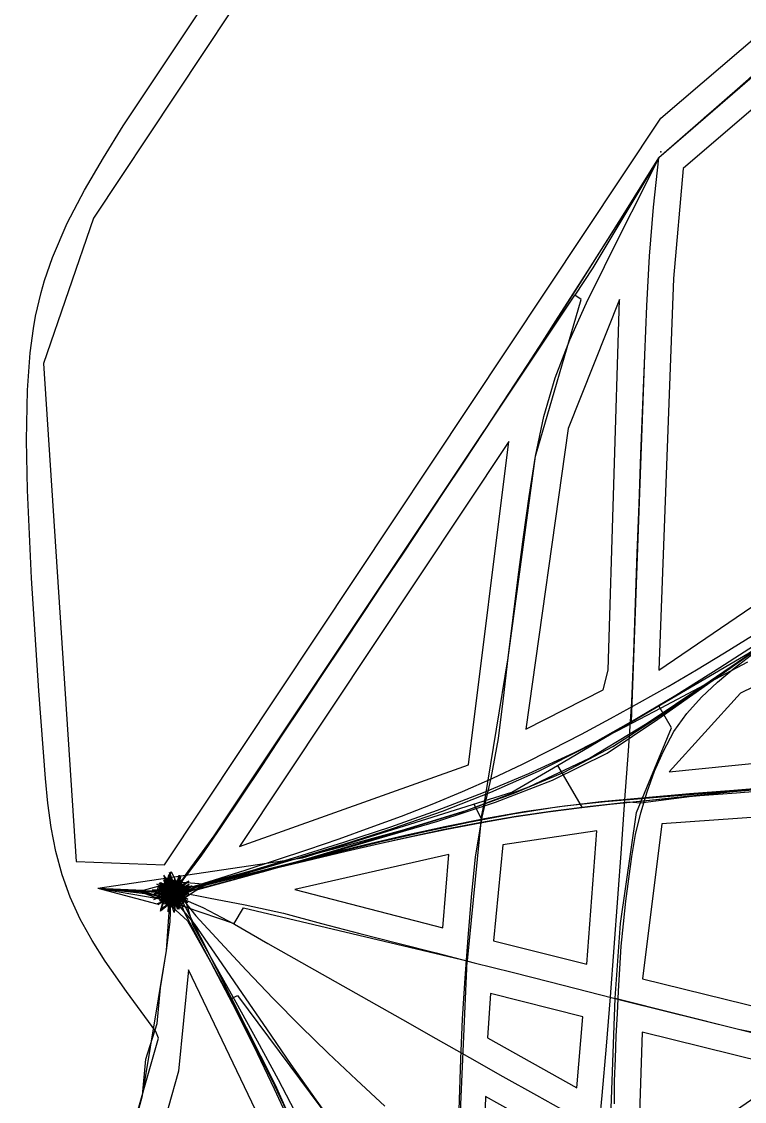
# Model space of a CAD drawing. Header units: metres. Extents: x 465982 to 489928, y 209046 to 231790.
# Drawn here: x 466354 to 468220, y 219238 to 222026 of the extents above; entities that cross this region are included whole.
import ezdxf

# ---------------------------------------------------------------- set-up
doc = ezdxf.new("R2010")
doc.units = ezdxf.units.M
for name, color, linetype in [('ANCHORS_INSIDE', 30, 'CONTINUOUS'), ('ANCHORS_OUTSIDE', 30, 'CONTINUOUS'), ('CELL', 1, 'CONTINUOUS'), ('WOOL_PARCELS', 32, 'CONTINUOUS'), ('WOOL_ROADS_L1', 30, 'CONTINUOUS'), ('WOOL_ROADS_L2', 94, 'CONTINUOUS'), ('WOOL_THREADS', 8, 'CONTINUOUS')]:
    doc.layers.add(name, color=color, linetype=linetype)

msp = doc.modelspace()

# ---------------------------------------------------------------- linework, layer by layer
at = {"layer": 'ANCHORS_INSIDE'}
msp.add_point((468004.413, 221689.56), dxfattribs=at)
at = {"layer": 'ANCHORS_OUTSIDE'}
msp.add_point((466469.587, 219793.519), dxfattribs=at)
at = {"layer": 'CELL'}
msp.add_lwpolyline([(466401.27, 218327.81), (466707.77, 219401.7), (466700.94, 219418.44), (466624.8, 219521.74), (466570.03, 219600.36), (466536.19, 219653.87), (466505.77, 219708.7), (466479.78, 219765.18), (466458.8, 219823.51), (466442.77, 219883.67), (466431.02, 219945.42), (466422.48, 220008.4), (466416.01, 220072.19), (466398.93, 220297.92), (466379.87, 220589.06), (466369.58, 220815.7), (466367.24, 220945.21), (466369.53, 221074.36), (466376.49, 221170.38), (466384.88, 221233.61), (466390.46, 221264.91), (466404.7, 221326.7), (466413.41, 221357.17), (466434, 221417.19), (466471.98, 221504.99), (466516.55, 221590.43), (466565.45, 221674.05), (466616.99, 221756.35), (466822.83, 222066.57)], dxfattribs=at)
at = {"layer": 'WOOL_PARCELS'}
for points in [[(466495.071, 219857.942), (466723.556, 219848.859), (468004.239, 221776.227), (469408.378, 222977.475), (469477.343, 223490.936), (469463.434, 223745.771), (469315.339, 224356.178), (469021.039, 224766.052), (466934.547, 222766.233), (466902.687, 222547.692), (466965.116, 222159.477), (466539.773, 221518.446), (466410.948, 221142.919)], [(467999.342, 220351.316), (468760.246, 220869.658), (469275.113, 221285.796), (469458.518, 221489.045), (469552.749, 221712.676), (469558.551, 222154.989), (469407.992, 222801.132), (468061.851, 221646.903), (468037.306, 221362.661)], [(467655.704, 220199.555), (467855.369, 220300.913), (467868.863, 220351.715), (467897.476, 221308.071), (467764.826, 220974.976)], [(466916.939, 219896.03), (467508.058, 220106.714), (467611.661, 220941.596)], [(468025.668, 220089.084), (468860.713, 220173.323), (468924.745, 220584.296), (468605.728, 220485.228), (468209.758, 220292.343)], [(468492.386, 219423.12), (468677.787, 219589.382), (468776.873, 219771.865), (468824.416, 220012.324), (468007.022, 219954.866), (467957.134, 219554.944)], [(467813.625, 219592.32), (467839.432, 219936.314), (467596.689, 219900.236), (467572.121, 219653.127)], [(467442.041, 219686.168), (467457.147, 219875.769), (467059.33, 219784.962)], [(466439.476, 218180.342), (466859.491, 218247.684), (467257.888, 218491.157), (467044.752, 219035.085), (466785.094, 219577.562), (466759.691, 219316.608)], [(467787.371, 219273.053), (467803.257, 219456.35), (467564.382, 219516.495), (467556.69, 219402.062)], [(468061.153, 219120.629), (468349.435, 219320.014), (467956.433, 219416.585), (467948.796, 219179.988)], [(467748.582, 218896.185), (467773.799, 219126.603), (467551.845, 219250.85), (467547.002, 219080.354)]]:
    msp.add_lwpolyline(points, close=True, dxfattribs=at)
at = {"layer": 'WOOL_ROADS_L1'}
msp.add_lwpolyline([(466550.88, 219788.477), (467079.72, 219866.728), (467619.8, 220036.459), (467737.388, 220105.498), (467800.333, 219997.878), (467922.336, 220011.477), (467952.299, 220008.775), (468150.695, 220034.635), (468851.65, 220094.406), (469198.915, 220133.957), (469476.023, 220191.116), (469516.753, 220195.819), (469601.12, 220215.822), (469608.458, 220188.008)], dxfattribs=at)
at = {"layer": 'WOOL_ROADS_L2'}
for points in [[(469482.557, 222992.282), (469349.536, 222842.167), (467999.439, 221673.833), (467829.227, 221390.039)], [(467829.227, 221390.039), (467782.2, 221319.518)], [(466777.471, 219822.005), (466851.352, 219923.623), (467782.2, 221319.518)], [(467550.326, 220014.626), (467610.775, 220383.464), (467680.655, 220903.471), (467798.403, 221308.713)], [(467798.403, 221308.713), (467782.2, 221319.518)], [(467928.431, 220217.666), (467962.832, 221164.409)], [(467928.431, 220217.666), (468232.154, 220395.99), (468422.818, 220531.292)], [(468032.047, 220202.681), (467998.942, 220259.065)], [(467737.388, 220105.498), (467928.431, 220217.666)], [(467952.299, 220008.775), (468032.047, 220202.681)], [(467521.611, 220005.601), (467540.364, 219968.588), (467504.453, 219601.48)], [(467540.364, 219968.588), (467550.326, 220014.626)], [(467941.945, 219983.601), (467952.299, 220008.775)], [(467886.442, 219505.085), (467900.051, 219697.498), (467941.945, 219983.601)], [(466731.792, 219815.246), (466753.887, 219784.03)], [(466736.741, 219752.109), (466731.792, 219815.246)], [(466753.887, 219784.03), (466777.471, 219822.005)], [(466753.887, 219784.03), (466735.72, 219773.781)], [(466753.887, 219784.03), (466776.265, 219740.862)], [(466354.465, 218111.687), (466453.944, 218460.532), (466666.594, 219253.643), (466728.413, 219627.621), (466736.741, 219752.109)], [(466764.051, 219762.641), (466736.741, 219752.109)], [(466736.741, 219752.109), (466776.265, 219740.862)], [(466776.265, 219740.862), (466896.026, 219503.619)], [(466776.265, 219740.862), (466903.187, 219697.478), (466927.376, 219737.657), (467504.453, 219601.48)], [(467480.34, 219054.709), (467504.453, 219601.48)], [(466896.026, 219503.619), (466912.108, 219511.879), (467178.91, 219151.694)], [(466896.026, 219503.619), (467009.224, 219280.645), (467215.294, 218816.321), (467228.811, 218775.015)], [(467873.422, 219149.398), (467886.442, 219505.085)], [(467886.442, 219505.085), (468204.798, 219424.747), (468528.559, 219360.752)]]:
    msp.add_lwpolyline(points, dxfattribs=at)
at = {"layer": 'WOOL_THREADS'}
for points in [[(468487.797, 222099.719), (468389.836, 222014.718), (468292.093, 221929.628), (468194.491, 221844.445), (468097.038, 221759.243), (467999.439, 221673.833)], [(468477.393, 222090.821), (468397.805, 222021.756), (468318.323, 221952.584), (468238.76, 221883.181), (468159.115, 221813.581), (468079.462, 221743.891), (467999.439, 221673.833)], [(468433.383, 222052.69), (468324.855, 221958.286), (468216.403, 221863.655), (468107.97, 221768.839), (467999.439, 221673.833)], [(468430.801, 222050.653), (468391.349, 222016.354), (468351.938, 221982.04), (468312.683, 221947.814), (468273.505, 221913.609), (468234.406, 221879.432), (468195.321, 221845.231), (468156.35, 221811.091), (468117.416, 221776.952), (468078.357, 221742.675), (468038.982, 221708.124), (467999.439, 221673.833)], [(468419.319, 222040.584), (468359.479, 221988.536), (468299.533, 221936.295), (468239.671, 221884.044), (468179.718, 221831.644), (468119.845, 221779.264), (468059.785, 221726.685), (467999.439, 221673.833)], [(466550.88, 219788.477), (466632.495, 219783.337), (466685.642, 219779.93), (466721.879, 219778.402), (466749.522, 219786.656), (466747.979, 219760.837), (466736.371, 219785.469), (466758.217, 219770.609), (466733.123, 219780.352), (466758.344, 219771.845), (466734.58, 219784.327), (466752.978, 219765.065), (466743.525, 219790.102), (466741.291, 219763.456), (466755.297, 219786.241), (466732.494, 219772.199), (466759.076, 219774.236), (466734.632, 219785.11), (466750.782, 219763.819), (466747.1, 219790.239), (466737.518, 219765.288), (466758.238, 219782.142), (466731.733, 219778.263), (466756.099, 219767.543), (466741.281, 219789.838), (466742.144, 219763.096), (466755.574, 219786.152), (466731.919, 219773.541), (466758.416, 219771.442), (466737.233, 219787.775), (466746.703, 219762.724), (466751.825, 219788.919), (466733.875, 219769.094), (466759.327, 219777.095), (466733.242, 219782.949), (466753.186, 219765.208), (466743.6, 219790.133), (466741.413, 219763.479), (466754.669, 219786.7), (466733.392, 219770.481), (466759.11, 219777.757), (466732.538, 219780.671), (466756.028, 219767.918), (466739.033, 219788.493), (466746.645, 219762.902), (466749.451, 219789.513), (466737.066, 219765.787), (466757.01, 219783.545), (466731.783, 219774.311), (466758.201, 219772.998), (466736, 219788.478), (466746.984, 219764.716), (466757.436, 219791.207), (466778.026, 219819.276), (466807.853, 219859.613), (466852.508, 219922.791), (466899.458, 219993.165), (466946.36, 220063.634), (466993.282, 220134.087), (467040.118, 220204.46), (467086.879, 220274.75), (467133.583, 220344.9), (467180.257, 220414.994), (467226.883, 220485.061), (467273.43, 220555.053), (467319.875, 220624.908), (467366.271, 220694.703), (467412.622, 220764.459), (467458.933, 220834.168), (467505.258, 220903.9), (467551.578, 220973.643), (467597.549, 221043.452), (467643.215, 221113.25), (467688.512, 221183.065), (467733.595, 221252.889), (467778.516, 221322.889), (467823.293, 221392.986), (467867.747, 221463.078), (467911.78, 221533.074), (467955.633, 221603.359), (467999.439, 221673.833)], [(466639.622, 219164.505), (466666.594, 219253.643), (466674.845, 219347.101), (466704.103, 219439.08), (466713.076, 219531.257), (466728.413, 219627.621), (466737.898, 219701.917), (466739.834, 219755.618), (466763.657, 219791.533), (466720.615, 219783.689), (466754.955, 219754.841), (466753.101, 219797.866), (466726.99, 219764.201), (466767.165, 219780.323), (466723.769, 219782.708), (466761.213, 219761.16), (466740.034, 219798.789), (466737.611, 219755.879), (466763.025, 219790.826), (466723.004, 219774.245), (466765.799, 219767.871), (466731.755, 219794.551), (466748.828, 219755.097), (466751.556, 219798.305), (466730.761, 219760.405), (466764.203, 219787.729), (466724.038, 219772.063), (466767.049, 219776.533), (466724.362, 219783.024), (466763.518, 219764.535), (466732.865, 219795.137), (466748.511, 219755.017), (466752.798, 219798.03), (466727.95, 219762.833), (466767.31, 219780.676), (466724.33, 219784.409), (466759.81, 219759.663), (466740.668, 219798.342), (466738.684, 219755.036), (466758.262, 219793.188), (466723.677, 219766.319), (466761.347, 219785.028), (466728.218, 219753.759), (466751.012, 219787.029), (466780.384, 219821.62), (466817.549, 219871.484), (466870.748, 219947.616), (466922.923, 220026.187), (466975.034, 220104.748), (467027.153, 220183.32), (467079.319, 220261.849), (467131.524, 220340.385), (467183.669, 220418.877), (467235.793, 220497.324), (467287.856, 220575.625), (467339.857, 220653.843), (467391.828, 220732.031), (467443.743, 220810.159), (467495.593, 220888.306), (467547.449, 220966.507), (467599.021, 221044.796), (467650.253, 221123.184), (467700.998, 221201.69), (467751.335, 221280.16), (467801.367, 221358.576), (467851.25, 221437.012), (467900.85, 221515.666), (467950.169, 221594.62), (467999.439, 221673.833)], [(467481.395, 219137.15), (467484.375, 219242.061), (467488.236, 219346.881), (467492.68, 219451.67), (467499.716, 219556.34), (467507.43, 219660.85), (467515.764, 219765.455), (467526.143, 219869.852), (467543.339, 219971.989), (467566.894, 220072.561), (467585.694, 220175.093), (467598.716, 220279.196), (467610.775, 220383.464), (467623.045, 220487.71), (467635.972, 220591.88), (467649.762, 220695.923), (467664.435, 220799.824), (467680.655, 220903.471), (467702.141, 221006.057), (467731.558, 221106.532), (467769.279, 221204.143), (467812.908, 221299.368), (467859.057, 221393.333), (467905.765, 221486.944), (467952.534, 221580.379), (467999.439, 221673.833)], [(467841.341, 219126.128), (467853.107, 219253.336), (467864.157, 219380.827), (467874.69, 219508.105), (467884.236, 219635.348), (467893.792, 219762.735), (467902.841, 219890.135), (467911.82, 220016.687), (467921.061, 220143.04), (467929.418, 220269.804), (467934.974, 220397.357), (467939.354, 220525.241), (467943.66, 220653.119), (467948.23, 220780.968), (467953.027, 220908.778), (467957.922, 221036.589), (467962.832, 221164.409), (467967.919, 221292.201), (467974.797, 221419.8), (467985.773, 221546.91), (467999.439, 221673.833)], [(466550.88, 219788.477), (466634.756, 219783.32), (466690.013, 219779.935), (466729.11, 219777.663), (466762.319, 219778.501), (466731.438, 219768.332), (466754.517, 219790.957), (466744.196, 219760.177), (466738.355, 219792.045), (466758.629, 219766.705), (466728.811, 219779.197), (466761.141, 219782.116), (466733.641, 219764.971), (466751.004, 219792.348), (466746.113, 219760.262), (466739.137, 219791.892), (466754.479, 219763.338), (466735.163, 219789.392), (466754.136, 219763.076), (466739.463, 219791.988), (466746.461, 219760.362), (466749.174, 219792.713), (466736.799, 219762.761), (466757.228, 219787.984), (466731.612, 219768.076), (466760.181, 219783.482), (466730.231, 219771.097), (466760.715, 219782.139), (466730.144, 219771.355), (466760.583, 219782.482), (466730.316, 219770.836), (466760.408, 219782.93), (466730.415, 219770.619), (466760.424, 219782.905), (466730.28, 219770.983), (466760.695, 219782.252), (466730.065, 219771.652), (466760.766, 219781.993), (466730.338, 219770.729), (466759.381, 219785.158), (466733.895, 219765.061), (466753.141, 219791.136), (466740.236, 219761.347), (466750.164, 219792.179), (466737.893, 219762.095), (466756.688, 219788.441), (466730.481, 219769.347), (466761.546, 219781.984), (466799.502, 219793.497), (466852.215, 219809.988), (466931.118, 219835.092), (467012.37, 219861.435), (467093.376, 219888.581), (467174.027, 219916.327), (467254.499, 219945.008), (467334.716, 219974.806), (467414.266, 220005.758), (467492.902, 220038.269), (467570.59, 220072.633), (467647.58, 220108.932), (467723.818, 220147.188), (467799.548, 220186.563), (467874.697, 220226.703), (467949.184, 220267.675), (468023.148, 220309.717), (468096.392, 220352.566), (468168.986, 220396.36), (468240.949, 220441.028)], [(466550.88, 219788.477), (466684.386, 219780.995), (466794.923, 219794.983), (466712.875, 219729.323), (466740.61, 219831.354), (466786.483, 219736.12), (466692.666, 219784.108), (466802.46, 219791.889), (466928.973, 219825.729), (467057.825, 219863.123), (467186.173, 219902.478), (467314.137, 219943.389), (467441.133, 219987.363), (467566.009, 220036.31), (467689.027, 220090.988), (467809.625, 220151.712), (467927.321, 220217.864), (468042.79, 220287.322), (468157.111, 220358.712), (468270.207, 220431.821)], [(466550.88, 219788.477), (466703.751, 219747.852), (466836.49, 219804.429), (467002.902, 219849.019), (467170.051, 219892.806), (467336.783, 219938.316), (467502.335, 219988.841), (467664.007, 220050.213), (467820.59, 220124.507), (467968.878, 220214.673), (468113.119, 220310.909), (468256.185, 220408.95)], [(466550.88, 219788.477), (466696.318, 219763.453), (466825.617, 219791.072), (466976.487, 219830.842), (467127.275, 219874.301), (467278, 219917.754), (467428.811, 219961.866), (467577.998, 220010.412), (467724.595, 220067.202), (467865.536, 220137.493), (467996.561, 220224.71), (468125.007, 220315.517), (468253.713, 220406.162)], [(466550.88, 219788.477), (466688.928, 219772.9), (466809.499, 219785.204), (466944.782, 219822.251), (467081.085, 219861.911), (467217.766, 219902.307), (467354.249, 219942.791), (467489.754, 219985.23), (467623.445, 220033.47), (467754.827, 220088.184), (467880.871, 220154.369), (468000.158, 220232.008), (468117.386, 220312.166), (468234.051, 220393.233)], [(467884.908, 219232.142), (467885.132, 219290.397), (467887.016, 219348.769), (467889.456, 219407.015), (467892.182, 219464.947), (467895, 219522.835), (467898.298, 219580.749), (467902.448, 219638.798), (467907.975, 219696.919), (467914.373, 219754.978), (467921.603, 219812.936), (467929.733, 219870.648), (467939.442, 219927.49), (467952.989, 219982.794), (467969.15, 220037.133), (467988.261, 220090.572), (468011.318, 220142.659), (468038.387, 220193.085), (468071.145, 220239.392), (468109.14, 220281.344), (468150.29, 220320.331), (468193.541, 220356.544), (468238.059, 220391.143)], [(466550.88, 219788.477), (466675.742, 219778.375), (466772.966, 219748.668), (466721.314, 219822.287), (466757.223, 219734.491), (466735.621, 219824.211), (466761.492, 219734.677), (466722.727, 219819.729), (466764.561, 219737.75), (466736.357, 219828.85), (466737.824, 219739.357), (466822.492, 219795.057), (466942.74, 219832.724), (467064.886, 219869.21), (467186.602, 219907.526), (467307.748, 219947.398), (467428.034, 219989.682), (467546.571, 220035.666), (467663.769, 220085.122), (467779.529, 220138.119), (467893.402, 220195.302), (468005.71, 220254.121), (468117.262, 220313.602), (468228.698, 220373.015)], [(466550.88, 219788.477), (466664.359, 219779.093), (466746.623, 219745.285), (466766.105, 219821.284), (466713.047, 219756.745), (466788.194, 219786.11), (466705.837, 219782.91), (466783.611, 219760.064), (466711.333, 219799.126), (466778.653, 219753.937), (466705.368, 219791.896), (466784.689, 219779.108), (466713.911, 219734.372), (466746.267, 219805.593), (466833.942, 219798.82), (466945.304, 219825.243), (467057.735, 219853.747), (467170.265, 219882.028), (467282.923, 219909.23), (467395.986, 219935.158), (467508.896, 219959.315), (467622.029, 219980.755), (467735.826, 219998.506), (467849.921, 220012.292), (467964.067, 220022.896), (468078.255, 220032.756), (468192.622, 220041.768), (468306.869, 220050.913)], [(466550.88, 219788.477), (466654.871, 219781.453), (466729.851, 219761.358), (466791.187, 219793.223), (466716.947, 219792.921), (466768.532, 219744.818), (466738.924, 219811.275), (466741.808, 219739.897), (466758.069, 219810.176), (466727.649, 219745.13), (466763.639, 219807.227), (466727.239, 219744.883), (466760.59, 219807.865), (466727.802, 219742.724), (466766.625, 219801.229), (466696.873, 219774.436), (466764.767, 219770.792), (466836.03, 219798.957), (466935.71, 219824.769), (467037.957, 219850.345), (467140.072, 219876.057), (467242.098, 219901.203), (467344.245, 219925.271), (467446.518, 219947.818), (467548.887, 219968.4), (467651.979, 219986.536), (467755.892, 220001.177), (467860.371, 220012.465), (467964.843, 220021.305), (468069.369, 220029.898), (468174.069, 220037.96), (468278.46, 220045.752)], [(466550.88, 219788.477), (466639.382, 219783.112), (466699.301, 219778.45), (466741.855, 219761.619), (466761.182, 219797.174), (466727.238, 219770.086), (466767.313, 219780.134), (466725.017, 219774.756), (466766.567, 219779.942), (466725.123, 219771.856), (466765.121, 219784.76), (466727.827, 219764.985), (466759.606, 219792.624), (466736.499, 219757.395), (466746.952, 219798.183), (466751.52, 219756.258), (466731.76, 219793.387), (466763.859, 219765.943), (466724.721, 219781.507), (466766.585, 219776.752), (466724.546, 219775.018), (466766.567, 219777.119), (466724.615, 219780.925), (466764.236, 219766.532), (466731.309, 219793.024), (466751.821, 219756.29), (466746.963, 219798.17), (466736.457, 219757.398), (466759.089, 219792.913), (466729.049, 219763.368), (466762.327, 219789.227), (466729.164, 219763.16), (466759.138, 219792.613), (466734.753, 219758.021), (466753.278, 219795.536), (466733.908, 219757.526), (466762.181, 219787.961), (466719.165, 219786.876), (466752.981, 219764.571), (466791.876, 219787.41), (466848.803, 219801.588), (466932.753, 219822.132), (467019.353, 219843.041), (467106.022, 219863.935), (467192.385, 219884.255), (467278.591, 219903.933), (467365.165, 219922.959), (467451.715, 219940.857), (467538.386, 219957.451), (467625.339, 219972.425), (467712.787, 219985.422), (467800.421, 219996.906), (467887.884, 220006.953), (467975.284, 220016.234), (468062.848, 220025.398), (468150.722, 220034.229), (468238.526, 220043.079)], [(466550.88, 219788.477), (466646.185, 219783.003), (466713.667, 219778.277), (466767.355, 219761.605), (466736.951, 219805.254), (466732.368, 219751.72), (466772.462, 219787.106), (466718.896, 219787.732), (466757.456, 219750.415), (466754.132, 219804.02), (466721.017, 219761.869), (466773.668, 219771.679), (466727.039, 219798.25), (466747.061, 219748.437), (466760.929, 219800.374), (466719.276, 219766.575), (466772.759, 219769.373), (466726.149, 219796.115), (466754.546, 219750.582), (466746.584, 219803.814), (466736.378, 219751.187), (466758.443, 219800.212), (466730.558, 219754.125), (466759.255, 219799.285), (466731.105, 219753.073), (466757.931, 219798.795), (466730.874, 219750.921), (466757.714, 219795.218), (466704.306, 219775.315), (466752.251, 219768.32), (466799.928, 219790.446), (466866.106, 219805.939), (466961.893, 219829.082), (467058.376, 219852.288), (467154.899, 219875.507), (467251.238, 219898.161), (467346.895, 219919.795), (467441.967, 219939.977), (467536.6, 219958.365), (467631.252, 219974.579), (467726.407, 219988.185), (467821.797, 219999.98), (467916.457, 220010.198), (468010.762, 220019.324), (468105.133, 220027.633), (468199.649, 220035.068), (468293.957, 220042.153)], [(466550.88, 219788.477), (466654.073, 219781.082), (466728.852, 219763.954), (466787.124, 219798.819), (466737.884, 219745.666), (466734.834, 219814.575), (466773.375, 219754.872), (466708.438, 219781.137), (466777.979, 219792.7), (466723.943, 219747.557), (466750.369, 219812.571), (466758.842, 219742.447), (466723.029, 219802.698), (466776.849, 219756.389), (466715.014, 219789.353), (466785.565, 219782.609), (466722.749, 219752.57), (466734.884, 219823.069), (466749.67, 219755.703), (466800.435, 219695.785), (466861.885, 219607.069), (466923.696, 219516.587), (466986.212, 219425.395), (467049.627, 219333.869), (467113.64, 219242.487), (467178.91, 219151.694)], [(466550.88, 219788.477), (466661.623, 219778.991), (466741.976, 219749.518), (466760.821, 219822.26), (466759.529, 219742.436), (466712.36, 219803.182), (466785.656, 219775.183), (466710.23, 219756.036), (466762.659, 219813.871), (466749.398, 219737.251), (466725.119, 219811.697), (466774.378, 219751.933), (466707.458, 219794.397), (466776.173, 219761.843), (466703.168, 219799.072), (466772.365, 219773.509), (466796.687, 219693.139), (466851.676, 219594.231), (466907.605, 219494.798), (466962.685, 219394.989), (467016.729, 219294.704), (467069.609, 219193.968)], [(466550.88, 219788.477), (466679.729, 219781.733), (466785.4, 219786.539), (466696.18, 219759.067), (466786.431, 219797.733), (466705.947, 219745.816), (466772.965, 219815.225), (466732.81, 219727.208), (466738.893, 219822.111), (466773.81, 219726.617), (466831.641, 219618.416), (466892.203, 219506.488), (466950.765, 219393.522), (467006.891, 219279.34), (467061.439, 219164.501)], [(466550.88, 219788.477), (466669.416, 219783.765), (466760.386, 219808.6), (466748.14, 219725.615), (466721.921, 219810.323), (466783.79, 219750.485), (466704.849, 219787.811), (466791.58, 219780.423), (466706.686, 219761.942), (466783.403, 219804.218), (466715.719, 219751.604), (466786.446, 219806.623), (466712.593, 219767.699), (466783.009, 219703.992), (466842.43, 219598.319), (466898.962, 219489.953), (466953.814, 219380.706), (467006.617, 219270.39), (467057.73, 219159.368)], [(466550.88, 219788.477), (466650.399, 219782.459), (466722.678, 219779.492), (466784.957, 219774.088), (466717.544, 219771.11), (466778.642, 219787.345), (466716.753, 219765.139), (466774.908, 219792.517), (466719.685, 219758.188), (466767.353, 219801.766), (466731.385, 219747.711), (466749.117, 219809.943), (466754.899, 219745.453), (466724.899, 219802.875), (466772.59, 219759.236), (466713.262, 219785.904), (466776.295, 219774.329), (466710.327, 219774.354), (466773.052, 219775.906), (466709.769, 219801.357), (466761.724, 219770.44), (466803.939, 219717.051), (466866.93, 219649.67), (466935.326, 219576.468), (467004.103, 219503.717), (467074.304, 219432.358), (467146.066, 219362.501), (467218.596, 219293.623), (467291.623, 219225.547)], [(466550.88, 219788.477), (466649.851, 219782.576), (466721.45, 219778.662), (466782.682, 219770.531), (466723.334, 219795.954), (466762.01, 219747.41), (466743.198, 219807.973), (466736.563, 219745.823), (466762.551, 219803.356), (466722.666, 219754.931), (466770.962, 219795.286), (466717.717, 219761.767), (466773.836, 219790.241), (466716.613, 219764.161), (466772.507, 219793.146), (466720.167, 219758.459), (466771.146, 219795.446), (466716.291, 219764.81), (466778.541, 219774.864), (466719.37, 219795.336), (466754.4, 219742.645), (466758.814, 219804.57), (466706.213, 219768.336), (466767.274, 219777.795), (466836.679, 219763.356), (466931.676, 219745.354), (467030.277, 219723.783), (467128.776, 219697.453), (467227.35, 219671.795), (467325.931, 219646.53), (467424.413, 219621.321), (467522.596, 219596.265), (467620.635, 219571.621), (467718.663, 219546.94), (467816.404, 219522.244), (467913.446, 219497.393), (468010.422, 219472.772), (468107.721, 219448.602), (468204.798, 219424.747), (468301.537, 219400.922)], [(466550.88, 219788.477), (466649.507, 219782.557), (466720.726, 219778.38), (466781.541, 219771.547), (466722.019, 219793.93), (466765.361, 219750.745), (466733.127, 219804.414), (466755.474, 219746.767), (466736.103, 219805.999), (466759.01, 219748.381), (466726.214, 219801.185), (466771.177, 219758.452), (466714.591, 219783.994), (466776.413, 219784.092), (466720.978, 219756.279), (466756.288, 219807.167), (466752.512, 219745.194), (466724.018, 219800.205), (466777.433, 219768.466), (466715.734, 219767.044), (466764.689, 219805.837), (466745.219, 219747.94), (466713.962, 219803.356), (466760.196, 219765.454), (466822.5, 219738.612), (466904.027, 219695.864), (466990.231, 219646.136), (467077.027, 219597.092), (467163.958, 219548.165), (467250.73, 219498.989), (467337.428, 219449.852), (467423.931, 219400.703), (467510.249, 219351.603), (467596.593, 219302.759), (467683.216, 219254.315), (467769.723, 219205.889)]]:
    msp.add_lwpolyline(points, dxfattribs=at)

doc.saveas('drawing.dxf')
